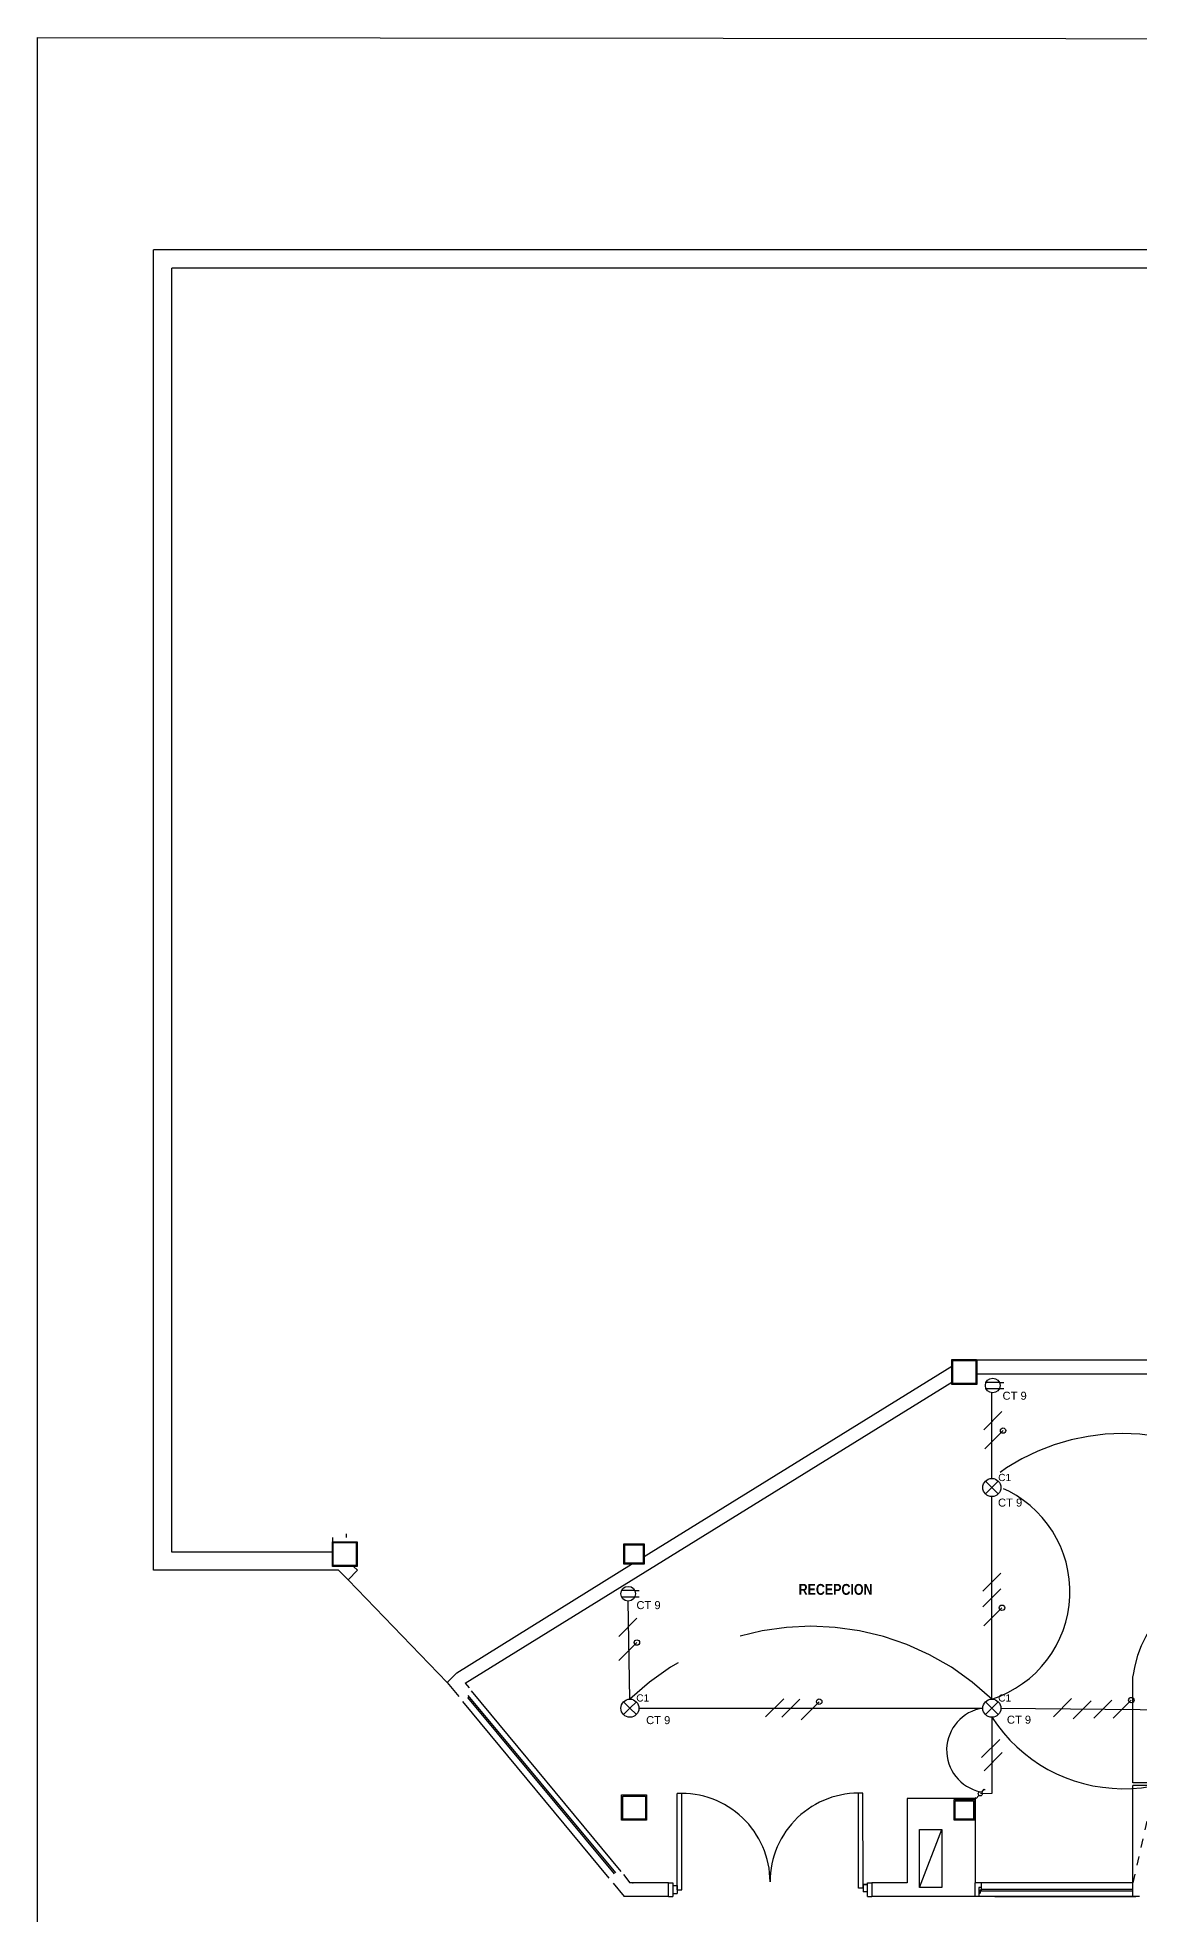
# Model space of a CAD drawing. Header units: metres. Extents: x -1 to 113, y -70 to 21.
# Drawn here: x -0.91 to 11.26, y -24.14 to -3.39 of the extents above; entities that cross this region are included whole.
import ezdxf

# ---------------------------------------------------------------- set-up
doc = ezdxf.new("R2010")
doc.units = ezdxf.units.M
doc.header["$LTSCALE"] = 0.5
doc.linetypes.add('ACAD_ISO02W100', pattern=[15, 12, -3])
doc.linetypes.add('RAYITAS', pattern=[0.375, 0.25, -0.125])
for name, color, linetype in [('CONTROL', 24, 'ACAD_ISO02W100'), ('CUADRO', 7, 'Continuous'), ('CUADRO DE SIMBOLO', 7, 'Continuous'), ('EDIFICIO', 8, 'Continuous'), ('ENCHUFES', 5, 'Continuous'), ('FASES', 7, 'Continuous'), ('LUMINARIA', 1, 'Continuous'), ('PUNTO LUMINARIA', 7, 'Continuous'), ('TABLA', 7, 'Continuous'), ('TUBERIA-TECHO-PARED', 7, 'Continuous')]:
    doc.layers.add(name, color=color, linetype=linetype)
doc.styles.get("Standard").update_dxf_attribs({"font": 'arial.ttf'})

# ---------------------------------------------------------------- blocks, each defined once
blk = doc.blocks.new('*U191')
at = {"layer": 'LUMINARIA'}
for q in [(-0.071, 0.071), (-0.071, -0.071), (0.071, 0.071), (0.071, -0.071)]:
    blk.add_line((0, 0), q, dxfattribs=at)
blk.add_circle((0, 0), 0.1, dxfattribs=at)
blk = doc.blocks.new('*U193')
at = {"layer": 'LUMINARIA'}
for q in [(-0.071, 0.071), (-0.071, -0.071), (0.071, 0.071), (0.071, -0.071)]:
    blk.add_line((0, 0), q, dxfattribs=at)
blk.add_circle((0, 0), 0.1, dxfattribs=at)
blk = doc.blocks.new('*U195')
at = {"layer": 'LUMINARIA'}
for q in [(-0.071, 0.071), (-0.071, -0.071), (0.071, 0.071), (0.071, -0.071)]:
    blk.add_line((0, 0), q, dxfattribs=at)
blk.add_circle((0, 0), 0.1, dxfattribs=at)
blk = doc.blocks.new('Tomacorriente')
at = {"layer": 'ENCHUFES'}
for p, q in [((0.056, 0.026), (-0.056, 0.026)), ((0.056, 0.026), (0.092, 0.026)), ((-0.056, -0.026), (0.056, -0.026)), ((0.056, -0.026), (0.092, -0.026))]:
    blk.add_line(p, q, dxfattribs=at)
blk.add_circle((0, 0), 0.0621, dxfattribs=at)
blk = doc.blocks.new('CONMUTABLE')
at = {"layer": 'LUMINARIA'}
for p, q in [((-0.067, -0.076), (-0.087, -0.059)), ((-0.023, -0.026), (-0.067, -0.076))]:
    blk.add_line(p, q, dxfattribs=at)
blk.add_lwpolyline([(0.023, 0.026), (0.065, 0.074), (0.08, 0.061)], dxfattribs=at)
blk.add_circle((0, 0), 0.0347, dxfattribs=at)
blk = doc.blocks.new('FASE')
at = {"layer": 'FASES', "ltscale": 0.5}
blk.add_line((-0.1, -0.1), (0.1, 0.1), dxfattribs=at)
blk = doc.blocks.new('FASE NEUTRO')
at = {"layer": 'FASES', "ltscale": 0.5}
h = blk.add_hatch(dxfattribs=at)
h.set_pattern_fill('ANGLE', color=256)
h.set_pattern_definition([(0, (0, 0), (0, 6.985), [5.08, -1.905]), (90, (0, 0), (-6.985, 4e-16), [5.08, -1.905])])
h.paths.add_polyline_path([(0.07, 0.1, 1), (0.13, 0.1, 1)])
blk.add_lwpolyline([(-0.1, -0.1), (0.1, 0.1)], dxfattribs=at)
blk.add_circle((0.1, 0.1), 0.03, dxfattribs=at)

msp = doc.modelspace()

# ---------------------------------------------------------------- linework, layer by layer
at = {"layer": 'CONTROL', "ltscale": 0.5}
for centre, radius, start, end in [((11.078, -21.176), 2.355, 52.1285, 127.8715), ((9.247, -20.568), 1.249, 287.9807, 67.1242), ((7.633, -23.835), 2.884, 46.1013, 133.8987), ((9.602, -22.32), 0.469, 98.5214, 258.1528), ((11.087, -21.011), 1.735, 213.008, 325.9113)]:
    msp.add_arc(centre, radius, start, end, dxfattribs=at)
at = {"layer": 'CUADRO'}
msp.add_lwpolyline([(-0.914, -3.392), (48.336, -3.44), (48.336, -69.83), (-0.914, -69.782)], close=True, dxfattribs=at)
at = {"layer": 'EDIFICIO'}
for p, q in [((31.05, -5.74), (0.369, -5.74)), ((0.369, -20.331), (0.369, -5.74)), ((30.85, -5.94), (0.569, -5.94)), ((0.569, -20.131), (0.569, -5.94)), ((9.466, -18.005), (11.206, -18.005)), ((11.206, -18.005), (12.794, -18.005)), ((3.812, -21.578), (9.192, -18.253)), ((5.791, -20.178), (9.192, -18.076)), ((9.466, -18.16), (12.794, -18.16)), ((2.347, -19.971), (2.347, -20.016)), ((2.497, -19.93), (2.497, -19.971)), ((2.344, -20.131), (0.569, -20.131)), ((2.58, -20.289), (2.622, -20.332)), ((3.72, -21.467), (5.652, -20.264)), ((2.414, -20.331), (0.369, -20.331)), ((2.414, -20.331), (2.519, -20.439)), ((2.622, -20.332), (2.519, -20.439)), ((2.519, -20.439), (3.612, -21.571)), ((3.72, -21.467), (3.613, -21.571)), ((3.613, -21.571), (3.741, -21.726)), ((11.191, -22.68), (11.191, -21.504)), ((3.812, -21.578), (3.855, -21.63)), ((3.838, -21.739), (5.458, -23.688)), ((3.842, -21.715), (5.474, -23.674)), ((5.537, -23.661), (3.882, -21.663)), ((5.402, -23.734), (3.786, -21.782)), ((6.157, -23.864), (6.155, -22.799)), ((6.207, -23.864), (6.205, -22.799)), ((8.16, -23.846), (8.158, -22.795)), ((8.21, -23.846), (8.208, -22.795)), ((11.691, -22.68), (11.191, -22.68)), ((11.191, -23.936), (11.191, -22.709)), ((11.691, -22.709), (11.191, -22.709)), ((5.806, -22.828), (5.806, -23.082)), ((5.806, -22.828), (5.806, -23.082)), ((5.806, -22.828), (5.806, -23.082)), ((5.806, -22.828), (5.806, -23.082)), ((5.806, -22.828), (5.806, -23.082)), ((9.447, -22.853), (8.696, -22.853)), ((8.696, -22.853), (8.696, -23.786)), ((9.447, -22.853), (9.447, -23.786)), ((5.806, -23.082), (5.786, -23.082)), ((5.806, -23.082), (5.786, -23.082)), ((5.806, -23.082), (5.786, -23.082)), ((5.806, -23.082), (5.786, -23.082)), ((5.806, -23.082), (5.786, -23.082)), ((8.833, -23.836), (8.833, -23.197)), ((8.833, -23.197), (9.079, -23.197)), ((8.833, -23.836), (9.079, -23.197)), ((9.079, -23.197), (9.079, -23.836)), ((5.448, -23.79), (5.569, -23.936)), ((5.563, -23.694), (5.633, -23.786)), ((6.061, -23.936), (6.06, -23.786)), ((6.06, -23.786), (6.106, -23.786)), ((6.106, -23.786), (6.106, -23.936)), ((6.106, -23.815), (6.156, -23.815)), ((6.156, -23.815), (6.156, -23.903)), ((8.21, -23.846), (8.16, -23.846)), ((8.209, -23.805), (8.21, -23.887)), ((8.259, -23.805), (8.209, -23.805)), ((8.209, -23.805), (8.259, -23.805)), ((8.26, -23.936), (8.259, -23.786)), ((8.259, -23.786), (8.305, -23.786)), ((8.305, -23.786), (8.305, -23.936)), ((9.079, -23.836), (8.833, -23.836)), ((9.447, -23.936), (9.447, -23.786)), ((9.696, -23.786), (9.447, -23.786)), ((9.489, -23.837), (9.489, -23.936)), ((9.519, -23.842), (9.519, -23.786)), ((11.193, -23.786), (9.519, -23.786)), ((6.061, -23.936), (6.106, -23.936)), ((6.106, -23.903), (6.156, -23.903)), ((6.156, -23.864), (6.206, -23.864)), ((8.26, -23.887), (8.21, -23.887)), ((8.26, -23.936), (8.305, -23.936)), ((9.489, -23.899), (9.504, -23.899)), ((9.504, -23.862), (9.519, -23.862)), ((9.504, -23.862), (9.504, -23.899)), ((9.519, -23.879), (9.504, -23.879)), ((11.193, -23.861), (9.519, -23.861)), ((11.193, -23.879), (9.519, -23.879)), ((9.666, -23.936), (11.223, -23.936))]:
    msp.add_line(p, q, dxfattribs=at)
at = {"layer": 'EDIFICIO', "linetype": 'RAYITAS', "ltscale": 0.58}
msp.add_line((11.193, -23.786), (11.441, -22.709), dxfattribs=at)
at = {"layer": 'EDIFICIO', "ltscale": 0.05}
for p, q in [((6.06, -23.786), (5.633, -23.786)), ((8.696, -23.786), (8.305, -23.786)), ((6.061, -23.936), (5.569, -23.936)), ((6.061, -23.936), (5.569, -23.936)), ((9.666, -23.936), (8.305, -23.936)), ((11.264, -23.936), (9.489, -23.936))]:
    msp.add_line(p, q, dxfattribs=at)
at = {"layer": 'EDIFICIO'}
for points in [[(9.465, -18.278), (9.192, -18.278), (9.192, -18.004), (9.465, -18.004)], [(9.192, -18.278), (9.192, -18.005), (9.466, -18.005), (9.466, -18.278)], [(2.345, -20.016), (2.618, -20.016), (2.618, -20.29), (2.345, -20.29)], [(2.345, -20.016), (2.618, -20.016), (2.618, -20.29), (2.345, -20.29)], [(5.567, -20.04), (5.791, -20.04), (5.791, -20.264), (5.567, -20.264)], [(5.577, -20.05), (5.781, -20.05), (5.781, -20.254), (5.577, -20.254)], [(5.54, -22.815), (5.818, -22.815), (5.818, -23.095), (5.54, -23.095)], [(5.553, -22.828), (5.806, -22.828), (5.806, -23.082), (5.553, -23.082)], [(9.215, -22.866), (9.444, -22.866), (9.444, -23.095), (9.215, -23.095)], [(9.228, -22.878), (9.432, -22.878), (9.432, -23.082), (9.228, -23.082)]]:
    msp.add_lwpolyline(points, close=True, dxfattribs=at)
for points in [[(9.455, -18.268), (9.202, -18.268), (9.202, -18.014), (9.455, -18.014), (9.455, -18.268)], [(9.202, -18.268), (9.202, -18.015), (9.456, -18.015), (9.456, -18.268), (9.202, -18.268)], [(2.355, -20.026), (2.608, -20.026), (2.608, -20.28), (2.355, -20.28), (2.355, -20.026)], [(2.355, -20.026), (2.608, -20.026), (2.608, -20.28), (2.355, -20.28), (2.355, -20.026)], [(2.588, -20.026), (2.608, -20.026), (2.608, -20.28), (2.588, -20.28)], [(2.588, -20.026), (2.608, -20.026), (2.608, -20.28), (2.588, -20.28)], [(9.421, -22.878), (9.432, -22.878), (9.432, -23.082), (9.421, -23.082)], [(9.519, -23.879), (9.519, -23.837), (9.489, -23.837)]]:
    msp.add_lwpolyline(points, dxfattribs=at)
for centre, radius, start, end in [((12.443, -21.665), 1.262, 89.6155, 172.6472), ((6.204, -23.776), 0.978, 0.1508, 92.9133), ((8.161, -23.773), 0.978, 87.2907, 180.0533)]:
    msp.add_arc(centre, radius, start, end, dxfattribs=at)
at = {"layer": 'PUNTO LUMINARIA'}
for p in [(9.633, -19.417), (5.633, -21.856), (9.633, -21.856), (5.667, -23.786)]:
    msp.add_point(p, dxfattribs=at)
at = {"layer": 'TUBERIA-TECHO-PARED', "ltscale": 0.5}
for points in [[(9.633, -19.317), (9.633, -18.371)], [(9.633, -21.756), (9.633, -19.517)], [(5.633, -21.756), (5.614, -20.672)], [(5.733, -21.856), (9.533, -21.856)], [(9.633, -21.956), (9.633, -22.798), (9.506, -22.802)], [(9.733, -21.856), (12.424, -21.883)]]:
    msp.add_lwpolyline(points, dxfattribs=at)

# ---------------------------------------------------------------- block references
at = {"layer": 'CUADRO DE SIMBOLO', "lineweight": 20, "xscale": 0.6748807551529334, "yscale": 0.6748807551529334, "zscale": 0.6748807551529334}
msp.add_blockref('CONMUTABLE', (9.506, -22.802), dxfattribs=at)
at = {"layer": 'ENCHUFES', "xscale": 1.313023706402561, "yscale": 1.313023706402561, "zscale": 1.313023706402561}
for p in [(9.643, -18.29), (5.614, -20.591)]:
    msp.add_blockref('Tomacorriente', p, dxfattribs=at)
at = {"layer": 'FASES', "ltscale": 0.5}
for name, p in [('FASE', (9.645, -18.678)), ('FASE NEUTRO', (9.657, -18.888, 2.51)), ('FASE', (9.633, -20.462)), ('FASE', (9.633, -20.636)), ('FASE NEUTRO', (9.645, -20.846, 2.51)), ('FASE', (5.61, -20.962)), ('FASE NEUTRO', (5.61, -21.23, 2.51)), ('FASE', (7.233, -21.851, 5.02)), ('FASE', (7.411, -21.857, 5.02)), ('FASE NEUTRO', (7.625, -21.884, 5.02)), ('FASE', (10.414, -21.85)), ('FASE', (10.631, -21.874)), ('FASE', (10.86, -21.867, 5.02)), ('FASE NEUTRO', (11.074, -21.867, 5.02)), ('FASE', (9.62, -22.302)), ('FASE', (9.647, -22.447))]:
    msp.add_blockref(name, p, dxfattribs=at)
at = {"layer": 'LUMINARIA'}
for name, p in [('*U195', (9.633, -19.417)), ('*U191', (5.633, -21.856)), ('*U193', (9.633, -21.856))]:
    msp.add_blockref(name, p, dxfattribs=at)

# ---------------------------------------------------------------- texts
at = {"layer": 'EDIFICIO', "insert": (7.906, -20.544), "char_height": 0.12, "width": 0.73584, "attachment_point": 5}
msp.add_mtext('{\\fArial Narrow|b1|i0|c0|p34;RECEPCION }', dxfattribs=at)
at = {"layer": 'ENCHUFES'}
for p in [(9.751, -18.447), (5.705, -20.761)]:
    msp.add_text('CT 9', height=0.0884, dxfattribs=at).set_placement(p)
at = {"layer": 'LUMINARIA'}
for p in [(9.701, -19.628), (5.812, -22.032), (9.799, -22.027)]:
    msp.add_text('CT 9', height=0.0884, dxfattribs=at).set_placement(p)
at = {"layer": 'TABLA', "ltscale": 0.5, "char_height": 0.08, "attachment_point": 1}
for insert in [(9.703, -19.266), (5.703, -21.703), (9.703, -21.703)]:
    msp.add_mtext_dynamic_manual_height_columns('C1', width=0.13475, gutter_width=12.5, heights=[0], dxfattribs=dict(at, insert=insert))

doc.saveas('drawing.dxf')
